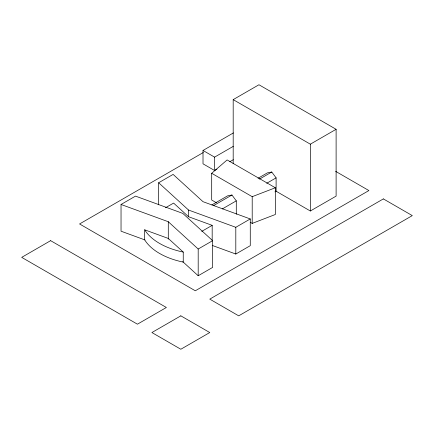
<?xml version="1.0" encoding="UTF-8"?>
<svg xmlns="http://www.w3.org/2000/svg" width="434" height="434" viewBox="0 0 434 434"><rect width="100%" height="100%" fill="white"/><g stroke="black" fill="none" stroke-linecap="round" stroke-linejoin="round"><path stroke-width="0.65" d="M216.392 202.727L211.694 200.02L211.694 173.291L227.128 159.929L275.351 187.765L275.351 214.494L252.203 223.401L250.44 222.387M233.188 163.748L233.188 99.63L258.952 84.755L336.111 129.299L336.111 196.119L310.343 210.995L275.856 191.085M216.929 169.157L214.591 170.508L203.014 163.824L203.014 150.462L233.411 132.912M203.313 152.513L79.568 223.96L195.3 290.78L368.9 190.553L335.585 171.316M144.983 239.948L121.037 231.197L121.037 204.474L135.506 196.119L182.763 213.382L212.66 240.664L212.66 267.393L198.192 275.747L182.747 261.648M158.649 204.805L158.649 182.757L173.117 174.403L203.014 201.685L250.272 218.948L250.272 245.677L235.808 254.031L212.492 245.514M203.014 150.462L214.591 157.141L233.291 146.345M229.787 161.73L233.291 159.707M165.5 207.756L173.6 203.079L188.551 216.723L212.177 225.354L212.177 240.724M233.188 99.63L310.343 144.175L336.111 129.299M211.884 204.919L227.611 195.843L231.951 195.007L236.291 200.855L236.291 214.217M258.04 178.271L267.425 172.851L271.765 172.016L276.105 177.864L276.105 191.226L274.934 191.904M213.43 205.694L231.951 195.007M259.451 179.128L271.765 172.016M222.311 208.922L236.291 200.855M266.72 183.284L276.105 177.864M201.761 231.365L212.177 225.354M198.192 275.747L198.192 249.018L212.66 240.664M158.649 182.757L188.551 210.04L235.808 227.302L250.272 218.948M211.694 173.291L252.203 196.678L275.351 187.765M121.037 204.474L168.294 221.731L198.192 249.018M144.668 229.808L168.294 238.44L183.246 252.078L183.246 262.103A63.69 36.771 0 0 1 144.668 239.828L144.668 229.808A63.69 36.771 0 0 0 183.246 252.078M310.343 144.175L310.343 210.995M252.203 196.678L252.203 223.401M235.808 227.302L235.808 254.031M214.591 157.141L214.591 170.508M188.551 210.04L188.551 216.723M168.294 221.731L168.294 239.107M50.632 240.664L21.7 257.367L137.432 324.187L166.368 307.484L50.632 240.664M180.832 315.838L151.9 332.542L180.832 349.245L209.768 332.542L180.832 315.838M383.368 198.902L209.768 299.129L238.7 315.838L412.3 215.606L383.368 198.902"/></g></svg>
